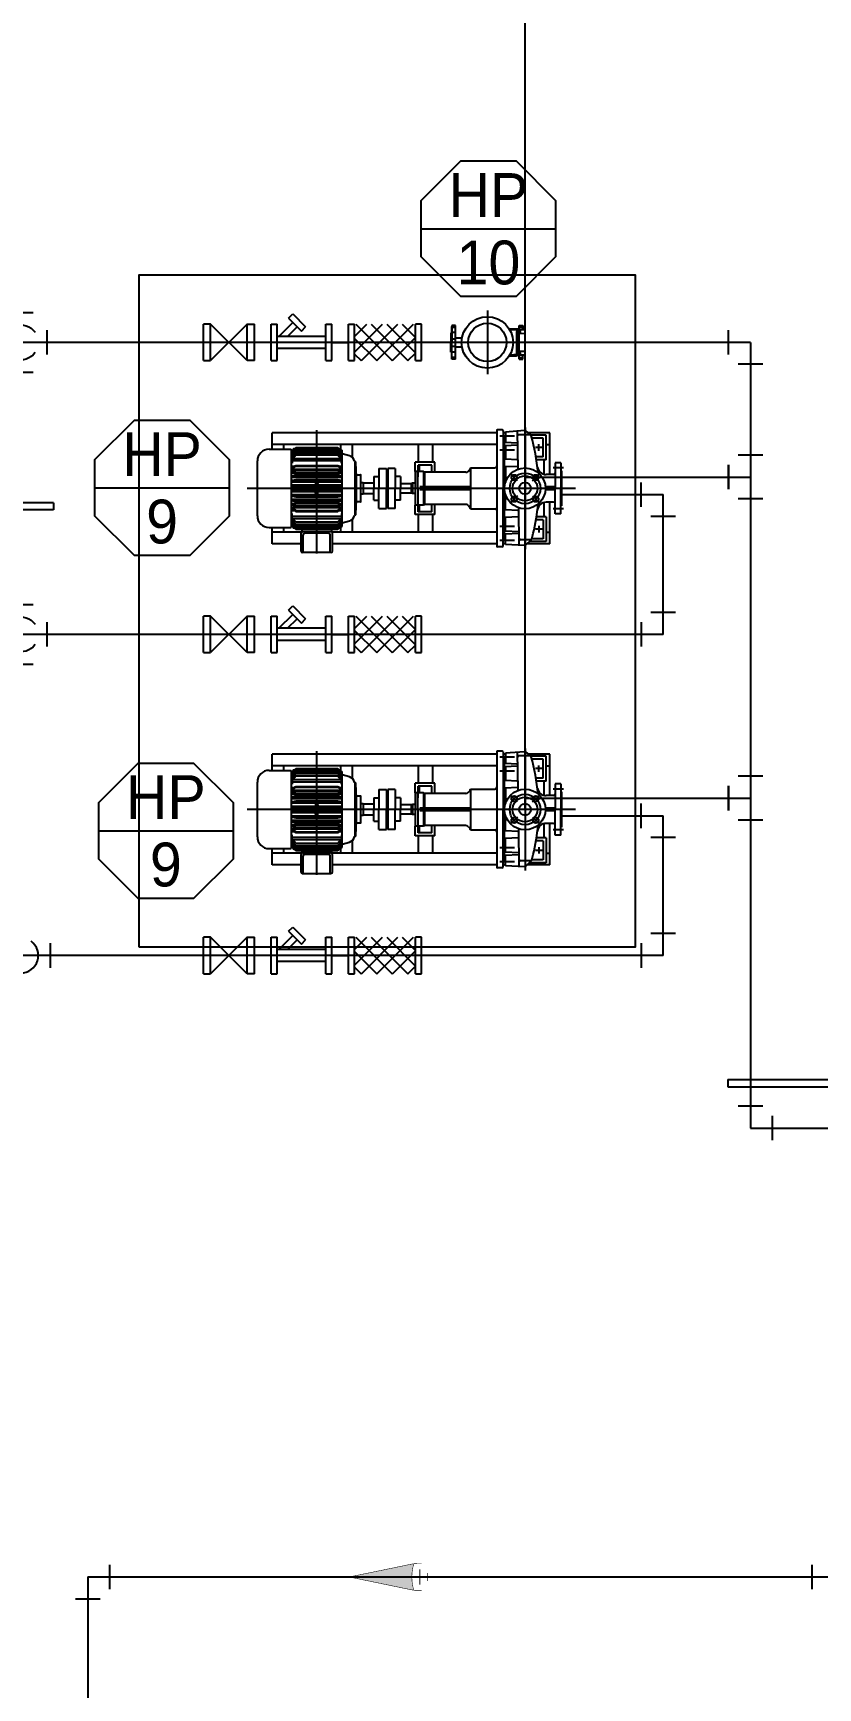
# Model space of a CAD drawing. Header units: millimetres. Extents: x 968909 to 1007504, y 395965 to 423289.
# Drawn here: x 982111 to 984797, y 412648 to 418316 of the extents above; entities that cross this region are included whole.
import ezdxf
from ezdxf.enums import TextEntityAlignment as Align

# ---------------------------------------------------------------- set-up
doc = ezdxf.new("R2010")
doc.units = ezdxf.units.MM
doc.header["$LTSCALE"] = 100
doc.linetypes.add('CONTINOUS', pattern=[0])
for name, color, linetype in [('---장비', 55, 'Continuous'), ('---장비기초', 58, 'Continuous'), ('-소화(H-고)', 115, 'CONTINOUS'), ('-소화(SP-고)', 11, 'Continuous'), ('L2', 2, 'Continuous'), ('L3', 3, 'Continuous'), ('L6', 6, 'Continuous'), ('L8', 11, 'Continuous'), ('TEX', 3, 'Continuous')]:
    doc.layers.add(name, color=color, linetype=linetype)
doc.styles.add('돋움', font='Dotum.ttf')

# ---------------------------------------------------------------- blocks, each defined once
blk = doc.blocks.new('A$478972973319')
at = {"layer": '---장비'}
for p, q in [((-122, 57.5), (-122, 0)), ((122, 57.5), (122, 42.4)), ((-125, 33), (-125, 0)), ((-125, -33), (-125, 0)), ((-109, 51.3), (-122, 51.3)), ((-109, 33.7), (-122, 33.7)), ((-122, -57.5), (-122, 0)), ((-109, -57.5), (-109, 0)), ((109, 51.3), (122, 51.3)), ((-109, -33.7), (-122, -33.7)), ((-109, -51.3), (-122, -51.3)), ((109, -57.5), (109, -44)), ((109, -51.3), (122, -51.3)), ((122, -57.5), (122, -42.4))]:
    blk.add_line(p, q, dxfattribs=at)
at = {"layer": '---장비', "linetype": 'ByBlock'}
for p, q in [((-109, 57.5), (-122, 57.5)), ((-109, 0), (-109, 57.5)), ((109, 44), (109, 57.5)), ((109, 57.5), (122, 57.5)), ((-122, 33), (-125, 33)), ((-122, 0), (-122, 55)), ((-122, 0), (-122, 44)), ((-122, 12.5), (-111, 12.5)), ((-109, 15.5), (-86.6, 15.5)), ((122, 42.4), (122, 55)), ((122, 42.4), (122, 44)), ((-122, -33), (-125, -33)), ((-122, -12.5), (-111, -12.5)), ((-109, -15.5), (-86.6, -15.5)), ((-109, -57.5), (-122, -57.5)), ((109, -57.5), (122, -57.5))]:
    blk.add_line(p, q, dxfattribs=at)
at = {"layer": '---장비', "ltscale": 3}
blk.add_line((0, 109.2), (0, -109.2), dxfattribs=at)
at = {"layer": '---장비', "ltscale": 4}
blk.add_line((146.7, 0), (-146.7, 0), dxfattribs=at)
at = {"layer": '---장비', "ltscale": 20}
for p, q in [((100, 45.5), (75.3, 45.5)), ((101.5, 42.5), (76.9, 42.8)), ((100, 45.5), (94.6, 45.5)), ((103, 42.5), (94.6, 42.6)), ((100.5, 43), (100.5, 45)), ((100.5, 43), (100.5, 45)), ((101.5, 44.5), (101.5, 38)), ((101.5, 38), (101.5, -38)), ((101.5, -37.5), (101.5, 37.5)), ((108, 45), (102, 45)), ((103, 37.5), (103, 42.5)), ((103, -37.5), (103, 37.5)), ((109, 38), (109, 44)), ((109, 41.8), (109.9, 41.8)), ((109, -38), (109, 38)), ((109.9, 31.3), (109, 31.3)), ((127, 42.4), (109.5, 42.5)), ((127.1, 29.9), (109.5, 30.5)), ((109.9, 41.8), (109.9, 31.3)), ((112.4, 34.7), (112.8, 34.7)), ((112.5, 38.2), (112.9, 38.2)), ((113, 37.9), (112.7, 37.9)), ((112.7, 35.2), (113, 35.2)), ((129, 36.5), (129, 40.4)), ((129, 27.9), (129, 36.5)), ((129, -27.8), (129, 27.9)), ((75.3, -45.5), (100, -45.5)), ((89, -45.5), (100, -45.5)), ((101.5, -42.5), (90.5, -42.6)), ((100.5, -43), (100.5, -45)), ((100.5, -43), (100.5, -45)), ((101.5, -38), (101.5, -44.5)), ((108, -45), (102, -45)), ((103, -42.5), (103, -37.5)), ((109, -31.2), (109.9, -31.2)), ((109, -44), (109, -38)), ((109.9, -41.7), (109, -41.7)), ((109.5, -30.5), (127.1, -29.8)), ((109.5, -42.5), (127, -42.3)), ((109.9, -31.2), (109.9, -41.7)), ((112.4, -38.3), (112.8, -38.3)), ((112.5, -34.8), (112.9, -34.8)), ((112.6, -37.8), (113, -37.8)), ((113, -35.1), (112.7, -35.1)), ((129, -36.5), (129, -27.8)), ((129, -40.3), (129, -36.5))]:
    blk.add_line(p, q, dxfattribs=at)
at = {"layer": '---장비', "linetype": 'Continuous', "ltscale": 25.4}
blk.add_line((76.9, -42.7), (103, -42.5), dxfattribs=at)
at = {"layer": '---장비'}
for radius in [88, 65.5]:
    blk.add_circle((0, 0), radius, dxfattribs=at)
at = {"layer": '---장비', "linetype": 'ByBlock'}
for centre, start, end in [((-111, 14.5), 270, 0), ((-111, -14.5), 0, 90)]:
    blk.add_arc(centre, 2, start, end, dxfattribs=at)
at = {"layer": '---장비', "ltscale": 20}
for centre, radius, start, end in [((100, 45), 0.5, 0, 90), ((100, 45), 0.5, 0, 90), ((101, 43), 0.5, 180, 269.5), ((101, 43), 0.5, 180, 269.5), ((102, 44.5), 0.5, 90, 180), ((108, 44), 1, 0, 90), ((109.5, 43), 0.5, 180, 269.5), ((109.5, 31), 0.5, 180, 268), ((108.2, 37.2), 4.88, 7.9772, 68.9631), ((108.2, 35.8), 4.88, 291.0369, 352.0359), ((110, 37.2), 3, 19.1858, 37.3566), ((109.7, 38.7), 2.73, 352.6558, 7.3442), ((110, 36.5), 3.02, 19.2293, 37.3132), ((110.1, 36.6), 2.97, 322.0432, 336.4545), ((109.6, 34.4), 2.87, 352.8362, 7.1638), ((110.1, 35.9), 2.98, 322.0748, 336.4229), ((109.2, 36.6), 3.78, 342.3047, 13.9109), ((110.4, 35.9), 2.68, 333.9106, 344.367), ((110.4, 37.2), 2.68, 15.6329, 22.5551), ((110.4, 37.2), 2.68, 15.6301, 15.6329), ((110.4, 35.9), 2.68, 344.367, 344.3699), ((127, 40.4), 2, 0, 89.5), ((127, 27.9), 2, 0, 88), ((100, -45), 0.5, 270, 0), ((100, -45), 0.5, 270, 0), ((101, -43), 0.5, 90.5, 180), ((101, -43), 0.5, 90.5, 180), ((102, -44.5), 0.5, 180, 270), ((108, -44), 1, 270, 0), ((109.5, -31), 0.5, 92, 180), ((109.5, -43), 0.5, 90.5, 180), ((108.2, -35.8), 4.88, 7.9979, 68.9631), ((108.2, -37.2), 4.88, 291.0369, 352.0151), ((110, -35.8), 3.08, 18.8249, 36.8015), ((109.8, -34.3), 2.62, 352.4998, 7.5002), ((110, -36.5), 3.09, 18.8646, 36.7617), ((110.2, -36.4), 2.9, 321.438, 335.9926), ((109.5, -38.5), 2.98, 352.9725, 7.0275), ((110.2, -37.1), 2.91, 321.4724, 335.9582), ((110, -36.5), 3.09, 333.8456, 341.1354), ((109.2, -36.4), 3.76, 342.2262, 13.9812), ((127, -40.3), 2, 270.5, 0), ((127, -27.8), 2, 272, 0)]:
    blk.add_arc(centre, radius, start, end, dxfattribs=at)
for points, knots in [([(112.8, -38.3), (112.9, -38.1), (112.9, -38), (113, -37.9), (113, -37.8), (113, -37.8), (113, -37.8), (113, -37.8)], [0, 0, 0, 0, 0.25, 0.25, 0.5, 0.5, 0.5389569, 0.5389569, 0.5389569, 0.5389569]), ([(113, -35.1), (113, -35.1), (113, -35.1), (113, -35.1), (113, -35.1), (113, -35), (112.9, -34.9), (112.9, -34.8)], [0.5389569, 0.5389569, 0.5389569, 0.5389569, 0.625, 0.625, 0.75, 0.75, 1, 1, 1, 1])]:
    blk.add_open_spline(points, degree=3, knots=knots, dxfattribs=at)
blk = doc.blocks.new('A$523437939001')
at = {"layer": '---장비'}
for p, q in [((373, 190), (-395, 190)), ((-395, 134), (-395, 190)), ((-243.2, 199.6), (-243.2, -223.5)), ((373, 197), (373, 0)), ((392, 200), (376, 200)), ((433.4, 178.7), (383.5, 178.7)), ((395, 197), (395, 0)), ((403, 190), (395, 190)), ((398, 173.5), (398, 0)), ((400, 0), (400, 173.5)), ((403, 176.5), (403, 157.2)), ((446.5, 66), (444.6, 196)), ((486.9, 183.7), (448.8, 183.7)), ((470, 208.6), (470, -208.6)), ((471.2, 197), (489.4, 182.8)), ((555, 190), (480.2, 190)), ((542.5, 182.5), (489.7, 182.5)), ((532.5, 172.5), (493.1, 172.5)), ((532.5, 107.5), (532.5, 172.5)), ((542.5, 97.5), (542.5, 182.5)), ((555, 47.5), (555, 190)), ((-406, 134), (-330.5, 134)), ((373, 150), (-395, 150)), ((-355, 134), (-355, 150)), ((-330.5, 134), (-330.5, -134)), ((-330.5, 130.5), (-326.8, 130.5)), ((-327.5, 122.5), (-314.8, 140)), ((-314.8, 139.3), (-327.5, 122.5)), ((-327.5, 121.1), (-314.8, 136.6)), ((-327.5, 120), (-314.8, 136.6)), ((-327.5, 117.2), (-314.8, 132.6)), ((-327.5, 115.5), (-314.8, 131.7)), ((-327.5, 111.4), (-314.8, 125.8)), ((-327.5, 109), (-314.8, 124.5)), ((-314.8, 116.8), (-327.5, 103.7)), ((-327.5, 115.5), (-323.9, 115.5)), ((-325, 102.8), (-314.8, 115.2)), ((-321.8, 135.5), (-317.7, 135.5)), ((-314.8, 140), (-243, 140)), ((-314.8, 139.3), (-243, 139.3)), ((-314.8, 137.1), (-243, 137.1)), ((-314.8, 136.6), (-243, 136.6)), ((-314.8, 132.6), (-243, 132.6)), ((-314.8, 131.7), (-243, 131.7)), ((-314.8, 125.8), (-243, 125.8)), ((-314.8, 124.5), (-243, 124.5)), ((-314.8, 116.8), (-243, 116.8)), ((-314.8, 115.2), (-243, 115.2)), ((-243, 140), (-171.2, 140)), ((-243, 139.3), (-171.2, 139.3)), ((-243, 137.1), (-171.2, 137.1)), ((-243, 136.6), (-171.2, 136.6)), ((-243, 132.6), (-171.2, 132.6)), ((-243, 131.7), (-171.2, 131.7)), ((-243, 125.8), (-171.2, 125.8)), ((-243, 124.5), (-171.2, 124.5)), ((-243, 116.8), (-171.2, 116.8)), ((-243, 115.2), (-171.2, 115.2)), ((-171.2, 140), (-158.5, 122.5)), ((-158.5, 122.5), (-171.2, 139.3)), ((-171.2, 136.6), (-158.5, 121.1)), ((-171.2, 136.6), (-158.5, 120)), ((-171.2, 132.6), (-158.5, 117.2)), ((-171.2, 131.7), (-158.5, 115.5)), ((-171.2, 125.8), (-158.5, 111.4)), ((-171.2, 124.5), (-158.5, 109)), ((-158.5, 103.7), (-171.2, 116.8)), ((-171.2, 115.2), (-161, 102.8)), ((-168.3, 135.5), (-164.2, 135.5)), ((-162.1, 115.5), (-158.5, 115.5)), ((-160, 130.7), (-160, 150)), ((-159.2, 130.5), (-155.5, 130.5)), ((-155.5, -130.5), (-155.5, 130.5)), ((-131.3, 111.5), (-155.5, 118.5)), ((-120, 104.8), (-120, 150)), ((105, 90), (105, 150)), ((155, 90), (155, 150)), ((433.4, 130.8), (383.5, 130.8)), ((398, 167.5), (400, 167.5)), ((442.4, 155.2), (403, 157.2)), ((442.4, 148.2), (403, 146.1)), ((403, 146.1), (403, 99.5)), ((528.7, 140), (506.3, 140)), ((517.5, 128.8), (517.5, 151.2)), ((542.5, 150), (555, 150)), ((-446, -94), (-446, 94)), ((-328.5, 97.7), (-327.5, 97.7)), ((-328.5, 86.5), (-327.5, 86.5)), ((-328.5, 75.7), (-319.6, 75.7)), ((-327.5, 109), (-322.3, 109)), ((-327.5, 102.8), (-327.5, 86.5)), ((-327.5, 102.8), (-243, 102.8)), ((-327.5, 95), (-243, 95)), ((-327.5, 70.5), (-314.8, 78.8)), ((-327.5, 66.1), (-314.8, 76.3)), ((-327.5, 66.1), (-243, 66.1)), ((-314.8, 63.1), (-327.5, 56.8)), ((-314.8, 60.4), (-327.5, 52)), ((-314.8, 78.8), (-243, 78.8)), ((-314.8, 76.3), (-243, 76.3)), ((-296.5, 63.1), (-314.8, 63.1)), ((-296.5, 60.4), (-314.8, 60.4)), ((-171.2, 63.1), (-296.5, 63.1)), ((-171.2, 60.4), (-296.5, 60.4)), ((-243, 102.8), (-158.5, 102.8)), ((-243, 95), (-158.5, 95)), ((-243, 78.8), (-171.2, 78.8)), ((-243, 76.3), (-171.2, 76.3)), ((-243, 66.1), (-158.5, 66.1)), ((-171.2, 78.8), (-158.5, 70.5)), ((-171.2, 76.3), (-158.5, 66.1)), ((-158.5, 56.8), (-171.2, 63.1)), ((-158.5, 52), (-171.2, 60.4)), ((-166.4, 75.7), (-155.5, 75.7)), ((-163.7, 109), (-158.5, 109)), ((-158.5, 86.5), (-158.5, 102.8)), ((-158.5, 97.7), (-155.5, 97.7)), ((-158.5, 86.5), (-155.5, 86.5)), ((-113.1, 92), (-113.1, -92)), ((-112.3, 92), (-110.4, 92)), ((-30, 68.5), (-30, 0)), ((-30, 68.5), (-4, 68.5)), ((-4, 68.5), (-4, 0)), ((-4, 60.5), (0, 60.5)), ((0, 68.5), (0, -68.5)), ((26, 68.5), (0, 68.5)), ((26, 68.5), (26, 0)), ((93.6, 57.5), (93.6, 0)), ((103, 57.5), (93.6, 57.5)), ((161, 90), (94, 90)), ((94, 57.5), (94, 90)), ((123, 57.5), (103, 57.5)), ((103, 57.5), (103, 40)), ((103, 0), (103, 57.5)), ((150.7, 80), (104, 80)), ((104, 57.5), (104, 80)), ((109, 57.5), (109, 80)), ((125.5, 55), (123, 57.5)), ((123, 57.5), (123, 5)), ((150.7, 55), (150.7, 80)), ((161, 55), (161, 90)), ((274.9, 57.9), (280.1, 63.1)), ((283, 70.1), (283, 0)), ((283, 70.1), (367, 70.1)), ((443.3, 97.4), (403, 99.5)), ((443.5, 75.4), (403, 73.3)), ((403, 73.3), (403, 20.3)), ((532.5, 107.5), (507.7, 107.5)), ((542.5, 97.5), (509.3, 97.5)), ((535, 48.4), (535, 97.5)), ((602, 70), (566.5, 70)), ((573, 87.5), (573, 0)), ((593, 87.5), (573, 87.5)), ((593, 87.5), (593, 0)), ((595, 60), (593, 60)), ((595, 60), (595, -60)), ((608.5, 0), (-480.7, 0)), ((-243.2, 52), (-327.5, 52)), ((-314.8, 46.3), (-327.5, 42)), ((-314.8, 43.4), (-327.5, 37)), ((-243.2, 37), (-327.5, 37)), ((-314.8, 28.7), (-327.5, 26.6)), ((-314.8, 25.7), (-327.5, 21.3)), ((-243.2, 21.3), (-327.5, 21.3)), ((-314.8, 10.6), (-327.5, 10.7)), ((-314.8, 7.6), (-327.5, 5.4)), ((-251.8, 5.4), (-327.5, 5.4)), ((-243.2, 46.3), (-314.8, 46.3)), ((-243.2, 43.4), (-314.8, 43.4)), ((-243.2, 28.7), (-314.8, 28.7)), ((-243.2, 25.7), (-314.8, 25.7)), ((-247, 10.6), (-314.8, 10.6)), ((-249.9, 7.6), (-314.8, 7.6)), ((-247, 16.5), (-247, 0)), ((-247, -16.5), (-247, 0)), ((-158.5, 52), (-243.2, 52)), ((-171.2, 46.3), (-243.2, 46.3)), ((-171.2, 43.4), (-243.2, 43.4)), ((-158.5, 37), (-243.2, 37)), ((-171.2, 28.7), (-243.2, 28.7)), ((-171.2, 25.7), (-243.2, 25.7)), ((-158.5, 21.3), (-243.2, 21.3)), ((-239, 16.5), (-239, 0)), ((-171.2, 10.6), (-239, 10.6)), ((-239, -16.5), (-239, 0)), ((-171.2, 7.6), (-236.5, 7.6)), ((-158.5, 5.4), (-234.5, 5.4)), ((-158.5, 42), (-171.2, 46.3)), ((-158.5, 37), (-171.2, 43.4)), ((-158.5, 26.6), (-171.2, 28.7)), ((-158.5, 21.3), (-171.2, 25.7)), ((-158.5, 10.7), (-171.2, 10.6)), ((-158.5, 5.4), (-171.2, 7.6)), ((-107.5, 46.5), (-107.5, -46.5)), ((-104.5, 46.5), (-93.5, 46.5)), ((-91.5, 0), (-91.5, 44.5)), ((-91.5, 20), (-84, 20)), ((-91.5, -44.5), (-91.5, 0)), ((-84, 20), (-84, 0)), ((-84, 19), (-48, 19)), ((-84, 0), (-84, -20)), ((-48, 40.5), (-48, 0)), ((-48, 40.5), (-30, 40.5)), ((-48, -40.5), (-48, 0)), ((-30, -68.5), (-30, 0)), ((-4, -68.5), (-4, 0)), ((44, 40.5), (26, 40.5)), ((26, -68.5), (26, 0)), ((44, 40.5), (44, 0)), ((80, 16), (44, 16)), ((44, -40.5), (44, 0)), ((85, 17.5), (80, 16)), ((80, 16), (80, -16)), ((93.6, 17.5), (85, 17.5)), ((85, 17.5), (85, -17.5)), ((93.6, 0), (93.6, -57.5)), ((103, 0), (103, -57.5)), ((283, 5), (110.1, 5)), ((267.9, 55), (125.5, 55)), ((125.5, 55), (125.5, 5)), ((283, 0), (283, -70.1)), ((373, 0), (373, -197)), ((395, -197), (395, 0)), ((398, 0), (398, -173.5)), ((400, -173.5), (400, 0)), ((444, 26), (421.8, 48.2)), ((496, 26), (518.2, 48.2)), ((573, 5), (539.8, 5)), ((568, 47.5), (542.3, 47.5)), ((573, -87.5), (573, 0)), ((593, -87.5), (593, 0)), ((-327.5, -5.4), (-251.8, -5.4)), ((-327.5, -5.4), (-314.8, -7.6)), ((-327.5, -10.7), (-314.8, -10.6)), ((-327.5, -21.3), (-243.2, -21.3)), ((-327.5, -21.3), (-314.8, -25.7)), ((-327.5, -26.6), (-314.8, -28.7)), ((-327.5, -37), (-243.2, -37)), ((-327.5, -37), (-314.8, -43.4)), ((-327.5, -42), (-314.8, -46.3)), ((-327.5, -52), (-243.2, -52)), ((-327.5, -52), (-314.8, -60.4)), ((-314.8, -7.6), (-249.9, -7.6)), ((-314.8, -10.6), (-247, -10.6)), ((-314.8, -25.7), (-243.2, -25.7)), ((-314.8, -28.7), (-243.2, -28.7)), ((-314.8, -43.4), (-243.2, -43.4)), ((-314.8, -46.3), (-243.2, -46.3)), ((-243.2, -21.3), (-158.5, -21.3)), ((-243.2, -25.7), (-171.2, -25.7)), ((-243.2, -28.7), (-171.2, -28.7)), ((-243.2, -37), (-158.5, -37)), ((-243.2, -43.4), (-171.2, -43.4)), ((-243.2, -46.3), (-171.2, -46.3)), ((-243.2, -52), (-158.5, -52)), ((-239, -10.6), (-171.2, -10.6)), ((-236.5, -7.6), (-171.2, -7.6)), ((-234.5, -5.4), (-158.5, -5.4)), ((-171.2, -7.6), (-158.5, -5.4)), ((-171.2, -10.6), (-158.5, -10.7)), ((-171.2, -25.7), (-158.5, -21.3)), ((-171.2, -28.7), (-158.5, -26.6)), ((-171.2, -43.4), (-158.5, -37)), ((-171.2, -46.3), (-158.5, -42)), ((-171.2, -60.4), (-158.5, -52)), ((-93.5, -46.5), (-104.5, -46.5)), ((-84, -20), (-91.5, -20)), ((-48, -19), (-84, -19)), ((-48, -40.5), (-30, -40.5)), ((44, -40.5), (26, -40.5)), ((80, -16), (44, -16)), ((85, -17.5), (80, -16)), ((93.6, -17.5), (85, -17.5)), ((103, -40), (103, -57.5)), ((283, -5), (110.1, -5)), ((123, -5), (123, -57.5)), ((125.5, -55), (123, -57.5)), ((125.5, -5), (125.5, -55)), ((267.9, -55), (125.5, -55)), ((150.7, -80), (150.7, -55)), ((161, -90), (161, -55)), ((403, -73.3), (403, -20.3)), ((444, -26), (421.8, -48.2)), ((496, -26), (518.2, -48.2)), ((535, -97.5), (535, -48.4)), ((573, -5), (539.8, -5)), ((555, -190), (555, -47.5)), ((-328.5, -75.7), (-319.6, -75.7)), ((-328.5, -86.5), (-327.5, -86.5)), ((-328.5, -97.7), (-327.5, -97.7)), ((-327.5, -56.8), (-314.8, -63.1)), ((-327.5, -66.1), (-243, -66.1)), ((-327.5, -66.1), (-314.8, -76.3)), ((-327.5, -70.5), (-314.8, -78.8)), ((-327.5, -102.8), (-327.5, -86.5)), ((-327.5, -95), (-243, -95)), ((-327.5, -102.8), (-243, -102.8)), ((-314.8, -116.8), (-327.5, -103.7)), ((-327.5, -109), (-322.3, -109)), ((-327.5, -109), (-314.8, -124.5)), ((-327.5, -111.4), (-314.8, -125.8)), ((-325, -102.8), (-314.8, -115.2)), ((-314.8, -60.4), (-243.2, -60.4)), ((-314.8, -63.1), (-243.2, -63.1)), ((-314.8, -76.3), (-243, -76.3)), ((-314.8, -78.8), (-243, -78.8)), ((-243.2, -60.4), (-171.2, -60.4)), ((-243.2, -63.1), (-171.2, -63.1)), ((-243, -66.1), (-158.5, -66.1)), ((-243, -76.3), (-171.2, -76.3)), ((-243, -78.8), (-171.2, -78.8)), ((-243, -95), (-158.5, -95)), ((-243, -102.8), (-158.5, -102.8)), ((-171.2, -63.1), (-158.5, -56.8)), ((-171.2, -76.3), (-158.5, -66.1)), ((-171.2, -78.8), (-158.5, -70.5)), ((-171.2, -115.2), (-161, -102.8)), ((-158.5, -103.7), (-171.2, -116.8)), ((-171.2, -124.5), (-158.5, -109)), ((-171.2, -125.8), (-158.5, -111.4)), ((-166.4, -75.7), (-155.5, -75.7)), ((-163.7, -109), (-158.5, -109)), ((-158.5, -86.5), (-158.5, -102.8)), ((-158.5, -86.5), (-155.5, -86.5)), ((-158.5, -97.7), (-155.5, -97.7)), ((-155.5, -118.5), (-131.3, -111.5)), ((-120, -150), (-120, -104.8)), ((-110.4, -92), (-112.3, -92)), ((-30, -68.5), (-4, -68.5)), ((-4, -60.5), (0, -60.5)), ((26, -68.5), (0, -68.5)), ((123, -57.5), (93.6, -57.5)), ((94, -90), (94, -57.5)), ((161, -90), (94, -90)), ((104, -80), (104, -57.5)), ((150.7, -80), (104, -80)), ((105, -150), (105, -90)), ((109, -80), (109, -57.5)), ((155, -150), (155, -90)), ((274.9, -57.9), (280.1, -63.1)), ((283, -70.1), (367, -70.1)), ((445.9, -75.6), (403, -73.3)), ((446.1, -97.3), (403, -99.5)), ((403, -146.1), (403, -99.5)), ((450.5, -195.2), (448.5, -66.6)), ((532.5, -107.5), (507.7, -107.5)), ((542.5, -97.5), (509.3, -97.5)), ((532.5, -107.5), (532.5, -172.5)), ((542.5, -97.5), (542.5, -182.5)), ((602, -70), (566.5, -70)), ((592, -87.5), (573, -87.5)), ((593, -87.5), (573, -87.5)), ((595, -60), (593, -60)), ((-406, -134), (-330.5, -134)), ((-395, -190), (-395, -134)), ((-294.5, -150), (-395, -150)), ((-355, -150), (-355, -134)), ((-330.5, -130.5), (-326.8, -130.5)), ((-327.5, -115.5), (-323.9, -115.5)), ((-327.5, -115.5), (-314.8, -131.7)), ((-327.5, -117.2), (-314.8, -132.6)), ((-327.5, -120), (-314.8, -136.6)), ((-327.5, -121.1), (-314.8, -136.6)), ((-314.8, -139.3), (-327.5, -122.5)), ((-327.5, -122.5), (-314.8, -140)), ((-321.8, -135.5), (-317.7, -135.5)), ((-314.8, -115.2), (-243, -115.2)), ((-314.8, -116.8), (-243, -116.8)), ((-314.8, -124.5), (-243, -124.5)), ((-314.8, -125.8), (-243, -125.8)), ((-314.8, -131.7), (-243, -131.7)), ((-314.8, -132.6), (-243, -132.6)), ((-314.8, -136.6), (-243, -136.6)), ((-314.8, -137.1), (-243, -137.1)), ((-314.8, -139.3), (-243, -139.3)), ((-314.8, -140), (-243, -140)), ((-296.5, -215), (-296.5, -154)), ((-293.7, -140), (-293.7, -149.5)), ((-194.5, -149), (-291.5, -149)), ((-289.5, -220), (-289.5, -159)), ((-201.5, -154), (-284.5, -154)), ((-243, -115.2), (-171.2, -115.2)), ((-243, -116.8), (-171.2, -116.8)), ((-243, -124.5), (-171.2, -124.5)), ((-243, -125.8), (-171.2, -125.8)), ((-243, -131.7), (-171.2, -131.7)), ((-243, -132.6), (-171.2, -132.6)), ((-243, -136.6), (-171.2, -136.6)), ((-243, -137.1), (-171.2, -137.1)), ((-243, -139.3), (-171.2, -139.3)), ((-243, -140), (-171.2, -140)), ((-196.5, -220), (-196.5, -159)), ((-192.7, -140), (-192.7, -149.3)), ((-189.5, -150), (-191.5, -150)), ((373, -150), (-189.5, -150)), ((-189.5, -215), (-189.5, -154)), ((-171.2, -131.7), (-158.5, -115.5)), ((-171.2, -132.6), (-158.5, -117.2)), ((-171.2, -136.6), (-158.5, -120)), ((-171.2, -136.6), (-158.5, -121.1)), ((-158.5, -122.5), (-171.2, -139.3)), ((-171.2, -140), (-158.5, -122.5)), ((-168.3, -135.5), (-164.2, -135.5)), ((-162.1, -115.5), (-158.5, -115.5)), ((-160, -150), (-160, -130.7)), ((-159.2, -130.5), (-155.5, -130.5)), ((433.4, -130.8), (383.5, -130.8)), ((400, -167.5), (398, -167.5)), ((447.9, -148.5), (403, -146.1)), ((448, -154.9), (403, -157.2)), ((403, -176.5), (403, -157.2)), ((528.7, -140), (506.3, -140)), ((517.5, -128.8), (517.5, -151.2)), ((542.5, -150), (555, -150)), ((-296.5, -190), (-395, -190)), ((-194.5, -220), (-291.5, -220)), ((373, -190), (-189.5, -190)), ((392, -200), (376, -200)), ((433.4, -178.7), (383.5, -178.7)), ((403, -190), (395, -190)), ((403, -192.7), (403, -176.5)), ((468.3, -196.1), (403, -192.7)), ((489.1, -176.1), (454.1, -176.1)), ((471.3, -195), (491.9, -175)), ((555, -190), (476.4, -190)), ((542.5, -182.5), (484.1, -182.5)), ((532.5, -172.5), (493.1, -172.5))]:
    blk.add_line(p, q, dxfattribs=at)
at = {"layer": '---장비', "linetype": 'ByBlock'}
for p, q in [((468.4, 197.9), (403, 192.7)), ((403, 192.7), (403, 176.5)), ((568, -47.5), (542.3, -47.5))]:
    blk.add_line(p, q, dxfattribs=at)
at = {"layer": '---장비'}
for centre, radius in [((470, 0), 70), ((470, 0), 52.5), ((432.9, 37.1), 9.5), ((470, 0), 42.5), ((470, 0), 20), ((507.1, 37.1), 9.5), ((432.9, -37.1), 9.5), ((507.1, -37.1), 9.5)]:
    blk.add_circle(centre, radius, dxfattribs=at)
for centre, radius, start, end in [((376, 197), 3, 90, 180), ((392, 197), 3, 0, 90), ((398, 176.5), 3, 180, 270), ((448.8, 179.7), 4, 90, 180.8687), ((468.8, 193.9), 4, 51.8772, 94.4976), ((486.9, 179.7), 4, 16.4086, 90), ((495.1, 175.9), 3, 176.7351, 207.9459), ((-406, 94), 40, 90, 180), ((-326.8, 132.5), 2, 270, 0), ((-321.8, 132.5), 3, 90, 180.0002), ((-164.2, 132.5), 3, 359.9998, 90), ((-159.2, 132.5), 2, 180, 270), ((442.2, 152.2), 3, 0.8687, 87), ((442.2, 151.2), 3, 273, 0.8687), ((-138.5, 86.5), 26, 13.9303, 73.8305), ((-112.3, 93), 1, 193.9301, 269.9993), ((-110.4, 91), 1, 4.7831, 90.0003), ((-640.5, 46.6), 533, 0.3058, 4.7831), ((267.9, 65), 10, 270, 315), ((273, 70.1), 10, 315, 0), ((367, 76.1), 6, 270, 0), ((443.1, 94.4), 3, 0.8687, 87), ((443.3, 78.4), 3, 273, 0.8687), ((-243.2, 0), 10.2, 112.0391, 247.9609), ((-243.2, 0), 7.68, 119.7724, 240.2276), ((-243, 16.5), 4, 0, 180), ((-243.2, 0), 10.2, 294.2999, 65.7001), ((-243.2, 0), 7.68, 302.9943, 57.0057), ((-104.5, 49.5), 3, 180.3058, 269.9998), ((-93.5, 44.5), 2, 0, 90), ((-243, -16.5), 4, 180, 0), ((-640.5, -46.6), 533, 355.2169, 359.6942), ((-104.5, -49.5), 3, 90.0002, 179.6942), ((-93.5, -44.5), 2, 270.0001, 0), ((267.9, -65), 10, 45, 90), ((-406, -94), 40, 180, 270), ((-138.5, -86.5), 26, 286.1695, 346.0697), ((-112.3, -93), 1, 90.0007, 166.0699), ((-110.4, -91), 1, 269.9998, 355.2169), ((273, -70.1), 10, 0, 45), ((367, -76.1), 6, 0, 90), ((445.7, -78.6), 3, 0.8687, 87), ((446, -94.3), 3, 273, 0.8687), ((-326.8, -132.5), 2, 0, 90), ((-321.8, -132.5), 3, 179.9998, 270), ((-291.5, -154), 5, 90, 180), ((-284.5, -159), 5, 90, 180), ((-201.5, -159), 5, 0, 90), ((-194.5, -154), 5, 0, 90), ((-164.2, -132.5), 3, 270, 0.0002), ((-159.2, -132.5), 2, 90, 180), ((447.8, -150.5), 2, 0.8687, 87), ((447.9, -152.9), 2, 273, 0.8687), ((-291.5, -215), 5, 180, 270), ((-194.5, -215), 5, 270, 0), ((376, -197), 3, 180, 270), ((392, -197), 3, 270, 0), ((398, -176.5), 3, 90, 180), ((400, -176.5), 3, 0, 87), ((454.1, -172.1), 4, 180.8687, 270), ((468.5, -192.2), 4, 267, 314.2208), ((489.1, -172.1), 4, 270, 344.2995)]:
    blk.add_arc(centre, radius, start, end, dxfattribs=at)
at = {"layer": '---장비', "linetype": 'ByBlock'}
for centre, radius, start, end in [((400, 176.5), 3, 273, 0), ((-123.2, 0), 640, 4.8426, 16.4086), ((542.3, 77.5), 30, 186.6424, 270), ((568, 52.5), 5, 270, 0), ((-123.2, 0), 640, 346.0807, 355.1574), ((542.3, -77.5), 30, 90, 173.3576), ((568, -52.5), 5, 0, 90), ((-123.2, 0), 640, 344.2995, 346.0807)]:
    blk.add_arc(centre, radius, start, end, dxfattribs=at)
blk = doc.blocks.new('A$C09E42355')
at = {"layer": 'L2'}
for p, q in [((35, 85), (-35, 85)), ((-75, -35), (-75, 35)), ((35, -85), (-35, -85))]:
    blk.add_line(p, q, dxfattribs=at)
blk.add_arc((0, 0), 50, 215.6853, 144.3147, dxfattribs=at)
blk = doc.blocks.new('A$C4155549B')
at = {"layer": 'L2'}
for p, q in [((306, 128.8), (231, 128.8)), ((581, 128.8), (656, 128.8))]:
    blk.add_line(p, q, dxfattribs=at)
at = {"layer": 'L6'}
for p, q in [((0, 211.3), (33, 211.3)), ((0, 211.3), (0, 46.3)), ((198, 211.3), (33, 46.3)), ((198, 46.3), (33, 211.3)), ((33, 211.3), (33, 46.3)), ((231, 211.3), (198, 211.3)), ((198, 211.3), (198, 46.3)), ((231, 211.3), (231, 46.3)), ((306, 211.3), (333.5, 211.3)), ((306, 211.3), (306, 46.3)), ((333.5, 211.3), (333.5, 46.3)), ((553.5, 156.3), (333.5, 156.3)), ((553.5, 211.3), (581, 211.3)), ((553.5, 211.3), (553.5, 46.3)), ((581, 211.3), (581, 46.3)), ((656, 211.3), (683.5, 211.3)), ((656, 211.3), (656, 46.3)), ((683.5, 211.3), (683.5, 46.3)), ((958.5, 211.3), (986, 211.3)), ((958.5, 211.3), (958.5, 46.3)), ((986, 211.3), (986, 46.3)), ((553.5, 101.3), (333.5, 101.3)), ((341.6, 101.3), (403.9, 38.9)), ((380.4, 101.3), (423.4, 58.3)), ((384.5, 19.4), (442.8, 77.8)), ((442.8, 77.8), (462.3, 58.3)), ((33, 46.3), (0, 46.3)), ((198, 46.3), (231, 46.3)), ((306, 46.3), (333.5, 46.3)), ((384.5, 19.4), (403.9, 0)), ((403.9, 0), (462.3, 58.3)), ((553.5, 46.3), (581, 46.3)), ((656, 46.3), (683.5, 46.3)), ((986, 46.3), (958.5, 46.3))]:
    blk.add_line(p, q, dxfattribs=at)
at = {"layer": 'L8'}
for p, q in [((683.5, 111.3), (783.4, 211.3)), ((683.5, 181.3), (713.4, 211.3)), ((683.5, 172.2), (809.4, 46.3)), ((688.4, 46.3), (853.4, 211.3)), ((714.4, 211.3), (879.4, 46.3)), ((758.4, 46.3), (923.4, 211.3)), ((784.4, 211.3), (949.4, 46.3)), ((828.4, 46.3), (958.5, 176.3)), ((854.4, 211.3), (958.5, 107.2)), ((924.4, 211.3), (958.5, 177.2)), ((683.5, 102.2), (739.4, 46.3)), ((898.4, 46.3), (958.5, 106.3))]:
    blk.add_line(p, q, dxfattribs=at)
blk = doc.blocks.new('A$C60DE656E')
at = {"layer": 'L2'}
for p, q in [((-62.5, -35), (-62.5, 35)), ((35, -62.5), (-35, -62.5))]:
    blk.add_line(p, q, dxfattribs=at)
blk = doc.blocks.new('A$C7822437B')
h = blk.add_hatch(color=256)
edge = h.paths.add_edge_path()
edge.add_arc((32.3, -12.2), 93.8, 436.7595, 443.3351, ccw=False)
edge.add_line((53.8, 79), (236.9, 41.1))
edge.add_line((236.9, 41.1), (53.8, 3.3))
edge.add_arc((32.3, 94.5), 93.8, 276.6649, 283.2405, ccw=False)
edge.add_arc((-108.7, 44.4), 157.9, 344.1932, 358.8116)
edge.add_arc((-108.7, 37.9), 157.9, 361.1884, 375.8068)
at = {"const_width": 2.6}
for points in [[(1.3, 52.9), (1.3, 41.1), (1.3, 29.4)], [(24.7, 64.6), (24.7, 41.1), (24.7, 17.7)]]:
    blk.add_lwpolyline(points, dxfattribs=at)
at = {"const_width": 1.56}
for points in [[(19.9, 81.5), (32.3, 81.5, -0.057837), (53.8, 79), (236.9, 41.1), (53.8, 3.3, -0.057837), (32.3, 0.8), (19.9, 0.8)], [(43.2, 80.9, -0.063872), (49.1, 41.1, -0.063872), (43.2, 1.4)]]:
    blk.add_lwpolyline(points, format="xyb", dxfattribs=at)

msp = doc.modelspace()

# ---------------------------------------------------------------- linework, layer by layer
at = {"layer": '---장비기초', "color": 0, "elevation": 54985.4}
msp.add_lwpolyline([(982472.5, 415186.2), (984172.5, 415186.2), (984172.5, 417487.5), (982472.5, 417487.5)], close=True, dxfattribs=at)
at = {"layer": '-소화(H-고)', "color": 20}
for p, q in [((983540.6, 417256.7, 54985.4), (982068.7, 417256.7, 54985.4)), ((984566.3, 417256.7, 54985.4), (983794.6, 417256.7, 54985.4)), ((984566.3, 417256.7, 54985.4), (984566.3, 414565.5, 54985.4)), ((983794.6, 416795.5, 54985.4), (984566.3, 416795.5, 54985.4)), ((983917.6, 416735.3, 54985.4), (984267.1, 416735.3, 54985.4)), ((984267.1, 416256.6, 54985.4), (984267.1, 416735.3, 54985.4)), ((984267.1, 416256.6, 54985.4), (982068.7, 416256.6, 54985.4)), ((983794.6, 415695.5, 54985.4), (984566.3, 415695.5, 54985.4)), ((983917.6, 415635.3, 54985.4), (984267.1, 415635.3, 54985.4)), ((984267.1, 415156.6, 54985.4), (984267.1, 415635.3, 54985.4)), ((984267.1, 415156.6, 54985.4), (982068.7, 415156.6, 54985.4)), ((984566.3, 414565.5, 54985.4), (987198.9, 414565.5, 54985.4))]:
    msp.add_line(p, q, dxfattribs=at)
at = {"layer": '-소화(H-고)', "color": 58}
for p, q in [((984566.3, 417137.2, 54985.4), (984566.3, 416784.8, 54985.4)), ((983966.8, 416756.7, 54985.4), (983917.6, 416756.7, 54985.4)), ((983966.8, 415656.7, 54985.4), (983917.6, 415656.7, 54985.4))]:
    msp.add_line(p, q, dxfattribs=at)
at = {"layer": '-소화(SP-고)', "color": 5}
for q in [(984866.3, 413027.8, 54985.4), (982297.9, 412413.8, 54985.4)]:
    msp.add_line((982297.9, 413027.8, 54985.4), q, dxfattribs=at)
for p, q in [((983438.4, 417646, 54985.4), (983900.3, 417646, 54985.4)), ((982321.3, 416758.5, 54985.4), (982783.2, 416758.5, 54985.4)), ((982181.2, 416682.6, 54985.4), (981709.6, 416682.6, 54985.4)), ((982181.2, 416707.6, 54985.4), (981956.2, 416707.6, 54985.4)), ((982181.2, 416707.6, 54985.4), (982181.2, 416682.6, 54985.4)), ((982334.3, 415583.8, 54985.4), (982796.2, 415583.8, 54985.4)), ((984489.3, 414732.2, 54985.4), (984489.3, 414707.2, 54985.4)), ((984489.3, 414732.2, 54985.4), (984984.7, 414732.2, 54985.4)), ((984489.3, 414707.2, 54985.4), (985633.8, 414707.2, 54985.4))]:
    msp.add_line(p, q)
at = {"elevation": 54985.4}
for points in [[(983573.7, 417877), (983438.4, 417741.7), (983438.4, 417550.4), (983573.7, 417415.1), (983765, 417415.1), (983900.3, 417550.4), (983900.3, 417741.7), (983765, 417877)], [(982456.5, 416989.5), (982321.3, 416854.2), (982321.3, 416662.9), (982456.5, 416527.6), (982647.9, 416527.6), (982783.2, 416662.9), (982783.2, 416854.2), (982647.9, 416989.5)], [(982469.6, 415814.8), (982334.3, 415679.5), (982334.3, 415488.1), (982469.6, 415352.8), (982660.9, 415352.8), (982796.2, 415488.1), (982796.2, 415679.5), (982660.9, 415814.8)]]:
    msp.add_lwpolyline(points, close=True, dxfattribs=at)
at = {"layer": 'L2'}
for p, q in [((982170.7, 415114.6, 54985.4), (982170.7, 415198.6, 54985.4)), ((984776.3, 413069.8, 54985.4), (984776.3, 412985.8, 54985.4))]:
    msp.add_line(p, q, dxfattribs=at)
msp.add_arc((982068.7, 415156.6, 54985.4), 60, 125.6853, 54.3147, dxfattribs=at)
at = {"layer": 'L8'}
msp.add_line((983794.6, 415656.7, 54985.4), (983794.6, 418956.8, 54985.4), dxfattribs=at)

# ---------------------------------------------------------------- block references
at = {"layer": '---장비'}
for name, p in [('A$478972973319', (983665.6, 417256.7, 54985.4)), ('A$523437939001', (983324.6, 416756.7, 54985.4)), ('A$523437939001', (983324.6, 415656.7, 54985.4))]:
    msp.add_blockref(name, p, dxfattribs=at)
for name, p, xscale, yscale, zscale, rotation in [('A$C4155549B', (982693.5, 417354.2, 54985.4), -0.7575757578015327, 0.7575757574910919, 0.7575757575687021, 180), ('A$C4155549B', (982693.5, 416354.1, 54985.4), -0.7575757578015327, 0.7575757574910919, 0.7575757575687021, 180), ('A$C4155549B', (982693.5, 415254.1, 54985.4), -0.7575757578015327, 0.7575757574910919, 0.7575757575687021, 180), ('A$C7822437B', (983463, 413074.7, 54985.4), 1.14000000000004, 1.14000000000004, 1.14000000000004, 180.0000000000792)]:
    msp.add_blockref(name, p, dxfattribs=dict(xscale=xscale, yscale=yscale, zscale=zscale, rotation=rotation))
at = {"layer": 'L3', "yscale": 1.199999999999999, "zscale": 1.199999999999999}
for name, p, xscale in [('A$C09E42355', (982068.7, 417256.7, 54985.4), -1.199999999999999), ('A$C60DE656E', (984566.3, 417256.7, 57808.8), 1.199999999999999), ('A$C60DE656E', (984566.3, 416795.5, 57808.8), 1.199999999999999), ('A$C60DE656E', (984267.1, 416735.3, 57808.8), 1.199999999999999), ('A$C09E42355', (982068.7, 416256.6, 54985.4), -1.199999999999999), ('A$C60DE656E', (984566.3, 415695.5, 57808.8), 1.199999999999999), ('A$C60DE656E', (984267.1, 415635.3, 57808.8), 1.199999999999999), ('A$C60DE656E', (982297.9, 413027.8, 57808.8), -1.199999999999999)]:
    msp.add_blockref(name, p, dxfattribs=dict(at, xscale=xscale))
at = {"layer": 'L3', "xscale": -1.199999999999999, "yscale": 1.199999999999999, "zscale": 1.199999999999999}
for p, rotation in [((984566.3, 416795.5, 57808.8), 180), ((984267.1, 416256.6, 57808.8), 180), ((984566.3, 415695.5, 57808.8), 180), ((984267.1, 415156.6, 57808.8), 180), ((984566.3, 414565.5, 57808.8), 90)]:
    msp.add_blockref('A$C60DE656E', p, dxfattribs=dict(at, rotation=rotation))

# ---------------------------------------------------------------- texts
at = {"layer": 'TEX', "style": '돋움'}
for s, p in [('HP', (983669.4, 417761.5, 54985.4)), ('10', (983669.4, 417530.5, 54985.4)), ('HP', (982552.2, 416874, 54985.4)), ('9', (982552.2, 416643.1, 54985.4)), ('HP', (982565.3, 415699.3, 54985.4)), ('9', (982565.3, 415468.3, 54985.4))]:
    msp.add_text(s, height=150, dxfattribs=at).set_placement(p, align=Align.MIDDLE_CENTER)

doc.saveas('drawing.dxf')
